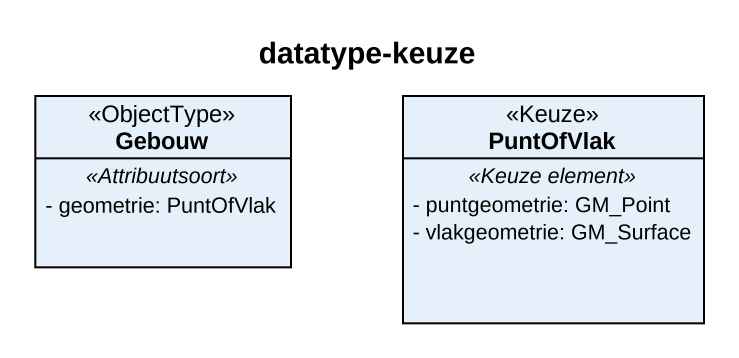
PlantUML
@startuml
title datatype-keuze
hide circle
hide empty members
skinparam classAttributeIconSize 0
class Gebouw <<ObjectType>> {
  .. <<Attribuutsoort>> ..
  - geometrie: PuntOfVlak
}
class PuntOfVlak <<Keuze>> {
  .. <<Keuze element>> ..
  - puntgeometrie: GM_Point
  - vlakgeometrie: GM_Surface
}
@enduml
